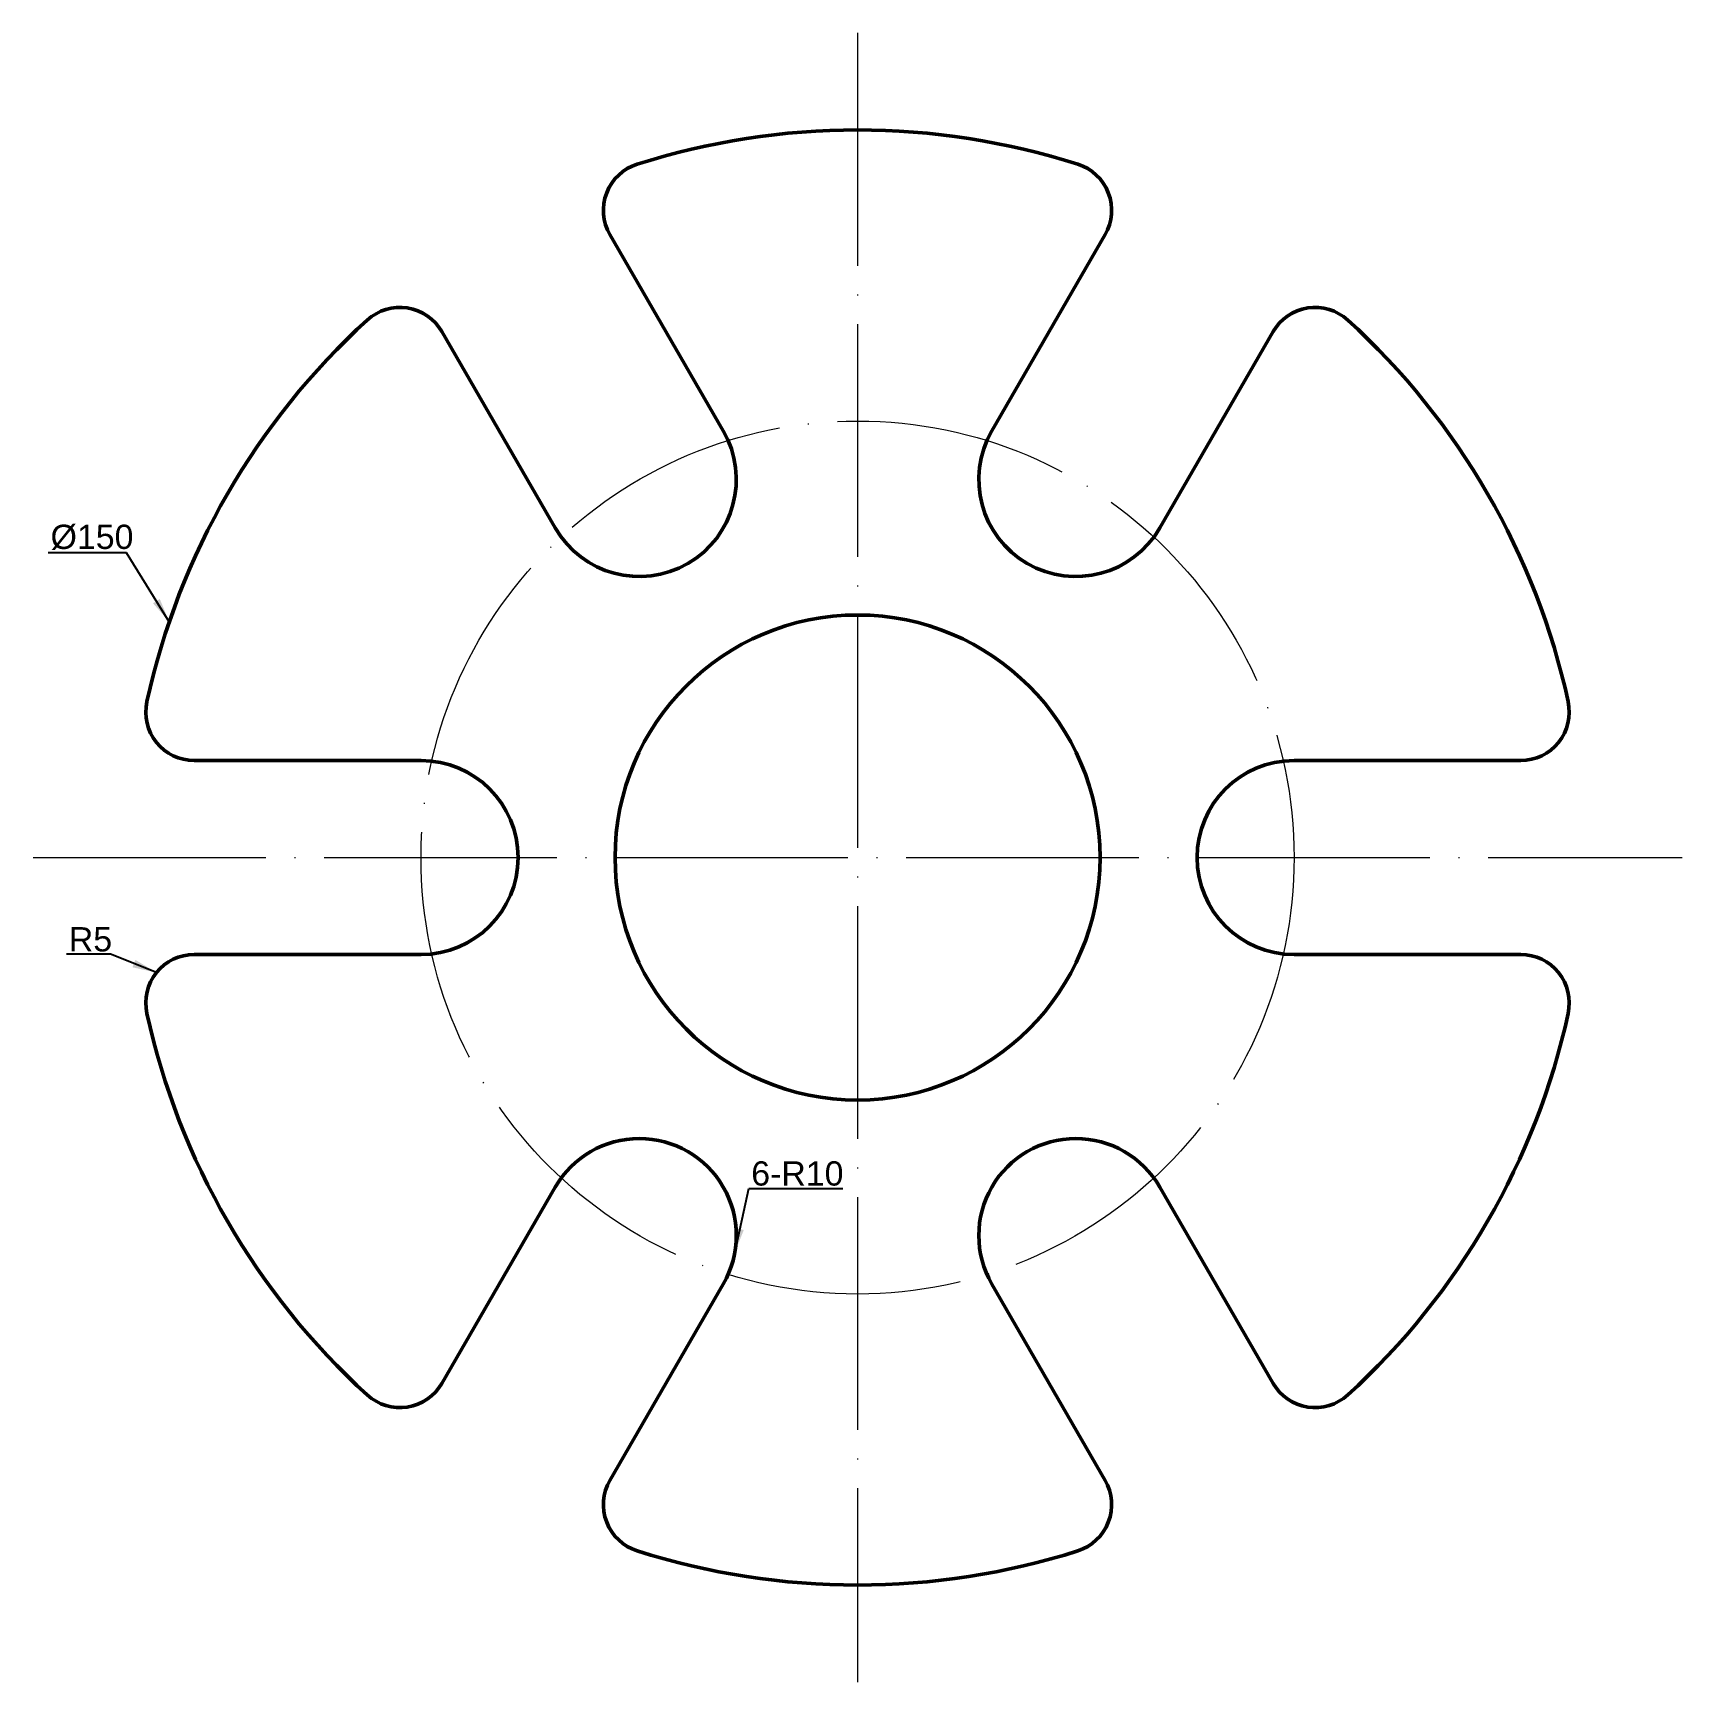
# Model space of a CAD drawing. Header units: millimetres. Extents: x 1009 to 1179, y 120 to 290.
import ezdxf

# ---------------------------------------------------------------- set-up
doc = ezdxf.new("R2010")
doc.units = ezdxf.units.MM
doc.linetypes.add('ACAD_ISO04W100', pattern=[30, 24, -2.95, 0.1, -2.95])
for name, color, linetype, lineweight, true_color in [('Contornos Visibles', 7, 'Continuous', 50, 0xffffff), ('Cotas', 1, 'Continuous', 20, 0xff0000), ('Ejes de revolución', 6, 'ACAD_ISO04W100', 20, 0xff00ff)]:
    doc.layers.add(name, color=color, linetype=linetype, lineweight=lineweight, true_color=true_color)
doc.styles.get("Standard").update_dxf_attribs({"font": ''})
doc.styles.add('textstyle0', font='')
doc.styles.add('textstyle1', font='')
doc.styles.add('textstyle2', font='')
doc.styles.get('Standard').set_extended_font_data('txt')
doc.styles.get('textstyle0').set_extended_font_data('Arial')
doc.styles.get('textstyle1').set_extended_font_data('Arial')
doc.styles.get('textstyle2').set_extended_font_data('Arial')
doc.dimstyles.get("Standard").update_dxf_attribs({"dimtxt": 2.5, "dimasz": 2.5, "dimexe": 1.25, "dimexo": 0.625, "dimtad": 1, "dimtxsty": 'Standard', "dimcen": 2.5, "dimadec": 0, "dimazin": 0, "dimtfac": 1, "dimtmove": 0, "dimatfit": 3, "dimfxl": 1, "dimarcsym": 0})

msp = doc.modelspace()

# ---------------------------------------------------------------- linework, layer by layer
at = {"layer": 'Contornos Visibles'}
for p, q in [((1080.16, 249.37), (1068.47, 269.61)), ((1107.83, 249.37), (1119.52, 269.61)), ((1062.83, 239.37), (1051.15, 259.61)), ((1125.16, 239.37), (1136.84, 259.61)), ((1049, 215.4), (1025.62, 215.4)), ((1139, 215.4), (1162.37, 215.4)), ((1049, 195.4), (1025.62, 195.4)), ((1139, 195.4), (1162.37, 195.4)), ((1062.83, 171.43), (1051.15, 151.19)), ((1125.16, 171.43), (1136.84, 151.19)), ((1080.16, 161.43), (1068.47, 141.19)), ((1107.83, 161.43), (1119.52, 141.19))]:
    msp.add_line(p, q, dxfattribs=at)
msp.add_circle((1094, 205.4), 25, dxfattribs=at)
for centre, radius, start, end in [((1094, 205.4), 75, 72.3736, 107.6264), ((1072.8, 272.11), 5, 107.6264, 210), ((1115.19, 272.11), 5, 330, 72.3736), ((1046.82, 257.11), 5, 30, 132.3736), ((1141.17, 257.11), 5, 47.6264, 150), ((1094, 205.4), 75, 132.3736, 167.6264), ((1094, 205.4), 75, 12.3736, 47.6264), ((1071.5, 244.37), 10, 210, 30), ((1116.5, 244.37), 10, 150, 330), ((1025.62, 220.4), 5, 167.6264, 270), ((1162.37, 220.4), 5, 270, 12.3736), ((1049, 205.4), 10, 270, 90), ((1139, 205.4), 10, 90, 270), ((1025.62, 190.4), 5, 90, 192.3736), ((1162.37, 190.4), 5, 347.6264, 90), ((1094, 205.4), 75, 192.3736, 227.6264), ((1094, 205.4), 75, 312.3736, 347.6264), ((1071.5, 166.43), 10, 330, 150), ((1116.5, 166.43), 10, 30, 210), ((1046.82, 153.69), 5, 227.6264, 330), ((1141.17, 153.69), 5, 210, 312.3736), ((1072.8, 138.69), 5, 150, 252.3736), ((1115.19, 138.69), 5, 287.6264, 30), ((1094, 205.4), 75, 252.3736, 287.6264)]:
    msp.add_arc(centre, radius, start, end, dxfattribs=at)
at = {"layer": 'Ejes de revolución'}
for p, q in [((1094, 290.4), (1094, 120.4)), ((1009, 205.4), (1179, 205.4))]:
    msp.add_line(p, q, dxfattribs=at)
msp.add_circle((1094, 205.4), 45, dxfattribs=at)

# ---------------------------------------------------------------- texts
at = {"layer": 'Cotas', "char_height": 2.5, "attachment_point": 1}
for s, insert, style in [('%%c150', (1010.81, 239.71), 'textstyle0'), ('R5', (1012.69, 198.22), 'textstyle2'), ('6-R10', (1083.04, 174.08), 'textstyle1')]:
    msp.add_mtext(s, dxfattribs=dict(at, insert=insert, style=style))

# ---------------------------------------------------------------- leaders
at = {"layer": 'Cotas'}
for points in [[(1023.04, 229.71), (1018.62, 236.81), (1010.56, 236.81)], [(1021.73, 193.54), (1016.99, 195.42), (1012.44, 195.42)], [(1081.34, 164.65), (1082.79, 171.27), (1092.49, 171.27)]]:
    msp.add_leader(points, dimstyle='Standard', override={"dimscale": 1}, dxfattribs=at)

doc.saveas('drawing.dxf')
